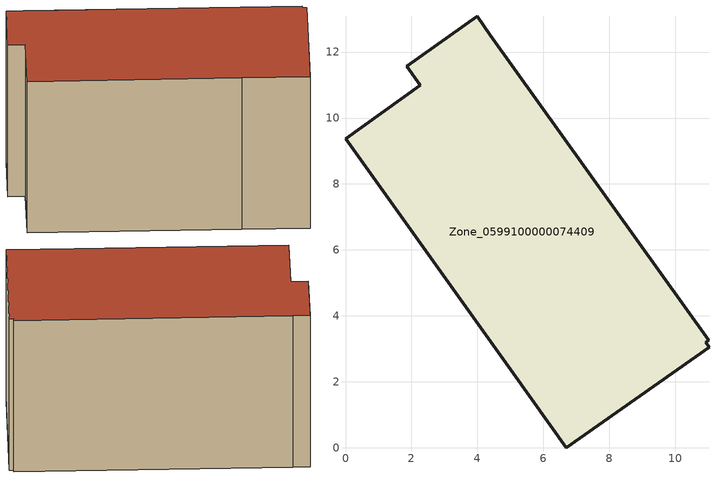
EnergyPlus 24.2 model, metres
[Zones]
Zone_0599100000074409
 floor ground (C_G): 2.27,10.99 1.86,11.57 3.99,13.09 4.39,12.51 11.02,3.27 10.92,3.2 11.03,3.05 6.7,0 5.09,2.27 0,9.37 z0
 wall outside (C_F): 1.86,11.57 2.27,10.99 0,9.37 5.09,2.27 6.7,0 11.03,3.05 10.92,3.2 11.02,3.27 4.39,12.51 3.99,13.09 1.86,11.57 z0:7.29
 roof outside (C_R): 11.02,3.27 4.39,12.51 3.99,13.09 1.86,11.57 2.27,10.99 0,9.37 5.09,2.27 6.7,0 11.03,3.05 10.92,3.2 z7.29
[BUILDING]
Pand.0599100000074409: North Axis=0; Terrain=City; Loads Convergence Tolerance Value=0.04; Temperature Convergence Tolerance Value=0.4; Solar Distribution=FullExterior; Maximum Number of Warmup Days=25; Minimum Number of Warmup Days=1
[Site:Location]
Rotterdam.The.Hague.AP_ZH_NLD Design_Conditions: Latitude=51.96; Longitude=4.45; Time Zone=1; Elevation=-4.5
[SITE:GROUNDTEMPERATURE:BUILDINGSURFACE]
18, 18, 18, 18, 18, 18, 18, 18, 18, 18, 18, 18
[MATERIAL] Thermal Absorptance=0.9; Solar Absorptance=0.7; Visible Absorptance=0.7
Name | Roughness | Thickness | Conductivity | Density | Specific Heat
G.TI.1975-1991 | MediumSmooth | 0.15 | 0.288461 | 540 | 1210
F.TI.1975-1991 | Rough | 0.3 | 0.230769 | 1920 | 840
R.TI.1975-1991 | MediumRough | 0.2 | 0.153846 | 1500 | 1000
[CONSTRUCTION]
C_G: G.TI.1975-1991
C_F: F.TI.1975-1991
C_R: R.TI.1975-1991
[ZONE]
Zone_0599100000074409: Type=1; Multiplier=1; Ceiling Height=Autocalculate; Volume=Autocalculate; Floor Area=autocalculate; Part of Total Floor Area=Yes
[ZONEINFILTRATION:DESIGNFLOWRATE]
Infil_Zone_0599100000074409: Zone or ZoneList or Space or SpaceList=Zone_0599100000074409; Schedule=AlwaysOn; Design Flow Rate Calculation Method=Flow/Area; Flow Rate per Floor Area=0.003; Constant Term Coefficient=1; Temperature Term Coefficient=0; Velocity Term Coefficient=0; Velocity Squared Term Coefficient=0
[HVACTEMPLATE:ZONE:IDEALLOADSAIRSYSTEM]
Zone_0599100000074409: Maximum Heating Supply Air Temperature=50; Minimum Cooling Supply Air Temperature=13; Maximum Heating Supply Air Humidity Ratio=0.0156; Minimum Cooling Supply Air Humidity Ratio=0.0077; Heating Limit=NoLimit; Cooling Limit=NoLimit; Dehumidification Control Type=ConstantSensibleHeatRatio; Cooling Sensible Heat Ratio=0.7; Dehumidification Setpoint=60; Humidification Control Type=None; Humidification Setpoint=30; Outdoor Air Method=None; Outdoor Air Flow Rate per Person=0.00944; Outdoor Air Flow Rate per Zone Floor Area=0; Outdoor Air Flow Rate per Zone=0; Demand Controlled Ventilation Type=None; Outdoor Air Economizer Type=NoEconomizer; Heat Recovery Type=None; Sensible Heat Recovery Effectiveness=0.7; Latent Heat Recovery Effectiveness=0.65
[ZONECONTROL:THERMOSTAT]
ThermostatControl_Zone_0599100000074409: Zone or ZoneList=Zone_0599100000074409; Control Type Schedule=DualSetpointControlType; Control 1=Thermostat_Zone_0599100000074409; Temperature Difference Between Cutout And Setpoint=0
[THERMOSTATSETPOINT:DUALSETPOINT]
Thermostat_Zone_0599100000074409: Heating Setpoint Temperature Schedule=HeatingSetpoint_Zone_0599100000074409; Cooling Setpoint Temperature Schedule=CoolingSetpoint_Zone_0599100000074409
[SCHEDULE:COMPACT]
HeatingSetpoint_Zone_0599100000074409: Through: 12/31, For: AllDays, Until: 24:00, 21
CoolingSetpoint_Zone_0599100000074409: Through: 12/31, For: AllDays, Until: 24:00, 24
DualSetpointControlType: Through: 12/31, For: AllDays, Until: 24:00, 4
AlwaysOn: Through: 12/31, For: AllDays, Until: 24:00, 1
